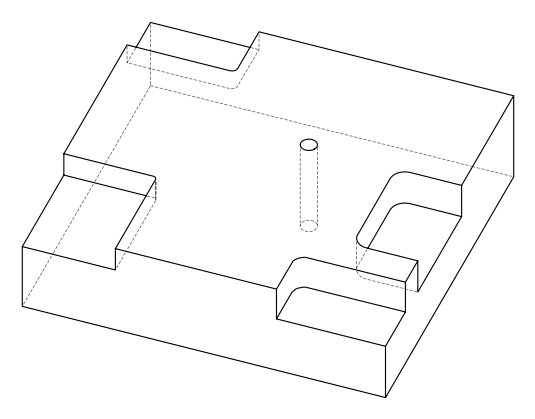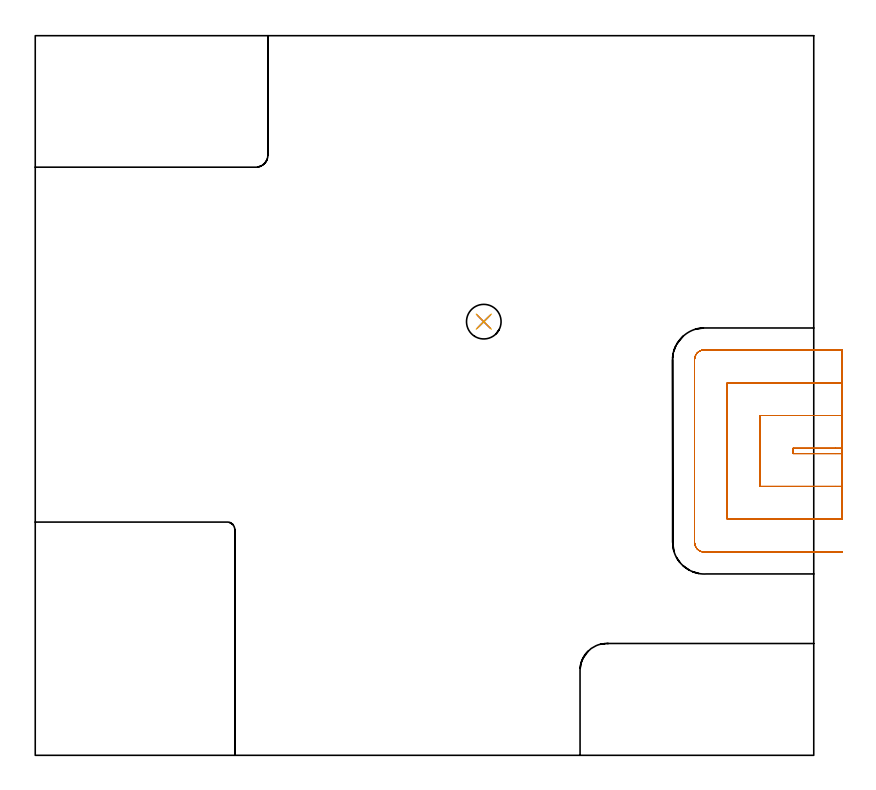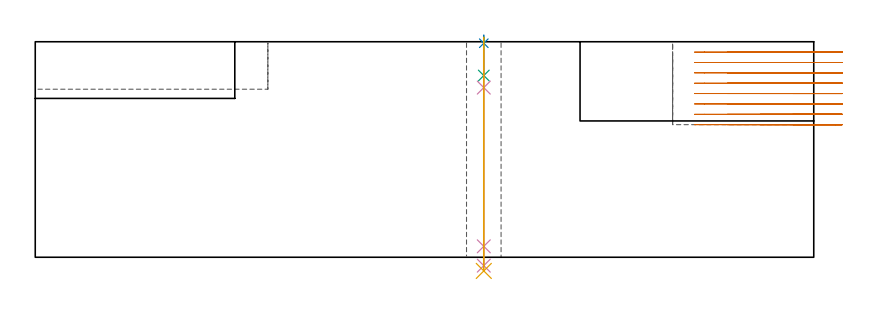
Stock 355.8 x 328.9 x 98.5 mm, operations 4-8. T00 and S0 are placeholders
(PLAN: 8 operations, 7 tool changes, 138.6 min)
(1 MILL_CORNER_NOTCH_RECTANGULAR | CORNER_NOTCH_RECTANGULAR | NXT0201_013 | Follow Part, ap 2.5, ae 75% | 20.12 min | 138517 mm3)
(2 MILL_CORNER_NOTCH_RECTANGULAR_1 | CORNER_NOTCH_RECTANGULAR_1 | UGT0201_094 | Follow Part, ap 5, ae 75% | 8.43 min | 196435 mm3)
(3 MILL_CORNER_NOTCH_RECTANGULAR_2 | CORNER_NOTCH_RECTANGULAR_2 | NXT0201_008 | Follow Part, ap 1.5, ae 75% | 95.34 min | 251737 mm3)
(4 MILL_SLOT | SLOT_PARTIAL_RECTANGULAR | UGT0201_094 | Follow Part, ap 5, ae 75% | 13.71 min | 271344 mm3)
(5 SPOT_DRILL | STEP1HOLE | NXT0321_9005460120000 | 0.03 min | 27 mm3)
(6 DRILL_BLIND_HOLE_INTO_CENTER | STEP1HOLE | NXT0301_074 | 0.07 min | 1161 mm3)
(7 GUN_DRILL_THROUGH_HOLE | STEP1HOLE | UGT0307_007 | 0.5 min | 6599 mm3)
(8 DRILL_TO_ENLARGE_THROUGH_HOLE | STEP1HOLE | UGT0301_240 | 0.43 min | 11502 mm3)
(TOOL NXT0201_013 | ENDMILL 10mm | D10 FL30 Z4)
(TOOL UGT0201_094 | End mill 20 mm | D20 FL38 Z4)
(TOOL NXT0201_008 | ENDMILL 6mm [2P460-0600-NA 1630] | D6 FL26 Z6)
(TOOL NXT0321_9005460120000 | NC Spot Drill, 142deg, 12mm, Carbide, Uncoated | D12 PA142 FL30 Z2)
(TOOL NXT0301_074 | Carbide Drill 10.3mm [860.1-1030-031A1-MM 2214] | D10.3 PA140 FL55 Z2)
(TOOL UGT0307_007 | Gun Drill 10 mm | D10 PA130 FL24 Z1)
(TOOL UGT0301_240 | Twist Drill 15.8 mm | D15.8 PA118 FL120 Z2)
(OP 4 MILL_SLOT)
G17 G21 G94 G90
T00 M6
G54
G17 G0 G90 X368.8 Y140.3 S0 M3
G43 Z108.5 H0
Z93.762
G94 G1 X365.8 F250.
X346.3 F500.
Y137.9
X365.8
X368.8 F250.
Y155.3
X365.8
X331.3 F500.
Y122.9
X365.8
X368.8 F250.
Y170.3
X365.8
X316.3 F500.
Y107.9
X365.8
X368.8 F250.
Y185.3
X365.8
X305.8 F500.
G3 X301.3 Y180.8 R4.5
G1 Y97.4
G3 X305.8 Y92.9 R4.5
G1 X365.8
X368.8 F250.
G0 Y140.3 Z89.025
G1 X365.8
X346.3 F500.
Y137.9
X365.8
X368.8 F250.
Y155.3
X365.8
X331.3 F500.
Y122.9
X365.8
X368.8 F250.
Y170.3
X365.8
X316.3 F500.
Y107.9
X365.8
X368.8 F250.
Y185.3
X365.8
X305.8 F500.
G3 X301.3 Y180.8 R4.5
G1 Y97.4
G3 X305.8 Y92.9 R4.5
G1 X365.8
X368.8 F250.
G0 Y140.3 Z84.287
G1 X365.8
X346.3 F500.
Y137.9
X365.8
X368.8 F250.
Y155.3
X365.8
X331.3 F500.
Y122.9
X365.8
X368.8 F250.
Y170.3
X365.8
X316.3 F500.
Y107.9
X365.8
X368.8 F250.
Y185.3
X365.8
X305.8 F500.
G3 X301.3 Y180.8 R4.5
G1 Y97.4
G3 X305.8 Y92.9 R4.5
G1 X365.8
X368.8 F250.
G0 Y140.3 Z79.55
G1 X365.8
X346.3 F500.
Y137.9
X365.8
X368.8 F250.
Y155.3
X365.8
X331.3 F500.
Y122.9
X365.8
X368.8 F250.
Y170.3
X365.8
X316.3 F500.
Y107.9
X365.8
X368.8 F250.
Y185.3
X365.8
X305.8 F500.
G3 X301.3 Y180.8 R4.5
G1 Y97.4
G3 X305.8 Y92.9 R4.5
G1 X365.8
X368.8 F250.
G0 Y140.3 Z74.812
G1 X365.8
X346.3 F500.
Y137.9
X365.8
X368.8 F250.
Y155.3
X365.8
X331.3 F500.
Y122.9
X365.8
X368.8 F250.
Y170.3
X365.8
X316.3 F500.
Y107.9
X365.8
X368.8 F250.
Y185.3
X365.8
X305.8 F500.
G3 X301.3 Y180.8 R4.5
G1 Y97.4
G3 X305.8 Y92.9 R4.5
G1 X365.8
X368.8 F250.
G0 Y140.3 Z70.075
G1 X365.8
X346.3 F500.
Y137.9
X365.8
X368.8 F250.
Y155.3
X365.8
X331.3 F500.
Y122.9
X365.8
X368.8 F250.
Y170.3
X365.8
X316.3 F500.
Y107.9
X365.8
X368.8 F250.
Y185.3
X365.8
X305.8 F500.
G3 X301.3 Y180.8 R4.5
G1 Y97.4
G3 X305.8 Y92.9 R4.5
G1 X365.8
X368.8 F250.
G0 Y140.3 Z65.337
G1 X365.8
X346.3 F500.
Y137.9
X365.8
X368.8 F250.
Y155.3
X365.8
X331.3 F500.
Y122.9
X365.8
X368.8 F250.
Y170.3
X365.8
X316.3 F500.
Y107.9
X365.8
X368.8 F250.
Y185.3
X365.8
X305.8 F500.
G3 X301.3 Y180.8 R4.5
G1 Y97.4
G3 X305.8 Y92.9 R4.5
G1 X365.8
X368.8 F250.
G0 Y140.3 Z60.6
G1 X365.8
X346.3 F500.
Y137.9
X365.8
X368.8 F250.
Y155.3
X365.8
X331.3 F500.
Y122.9
X365.8
X368.8 F250.
Y170.3
X365.8
X316.3 F500.
Y107.9
X365.8
X368.8 F250.
Y185.3
X365.8
X305.8 F500.
G3 X301.3 Y180.8 R4.5
G1 Y97.4
G3 X305.8 Y92.9 R4.5
G1 X365.8
X368.8 F250.
G0 Z108.5
M5
M2
(OP 5 SPOT_DRILL)
G17 G21 G94 G90
T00 M6
G54
G17 G0 G90 X205. Y198.2 S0 M3
G43 Z108.5 H0
G94 G81 G98 Z97.82 F250. R101.5
G80
M5
M2
(OP 6 DRILL_BLIND_HOLE_INTO_CENTER)
G17 G21 G94 G90
T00 M6
G54
G17 G0 G90 X205. Y198.2 S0 M3
G43 Z108.5 H1
G94 G81 G98 Z83.05 F250. R100.5
G80
M5
M2
(OP 7 GUN_DRILL_THROUGH_HOLE)
G17 G21 G94 G90
T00 M6
G54
G17 G0 G90 X205. Y198.2 M8
G43 Z108.5 H0
Z94.942
S716 M3
G94 G1 Z77.538 F125. M26
G4 X.084
Z5. F250.
G4 X.084
Z-3.832 F125.
G4 X.084
M5
M9
G0 Z94.942
Z108.5
M2
(OP 8 DRILL_TO_ENLARGE_THROUGH_HOLE)
G17 G21 G94 G90
T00 M6
G54
G17 G0 G90 X205. Y198.2 S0 M3
G43 Z108.5 H0
G94 G73 G98 Z-6.247 F250. Q14.964 R100.5
G80
M5
M2
